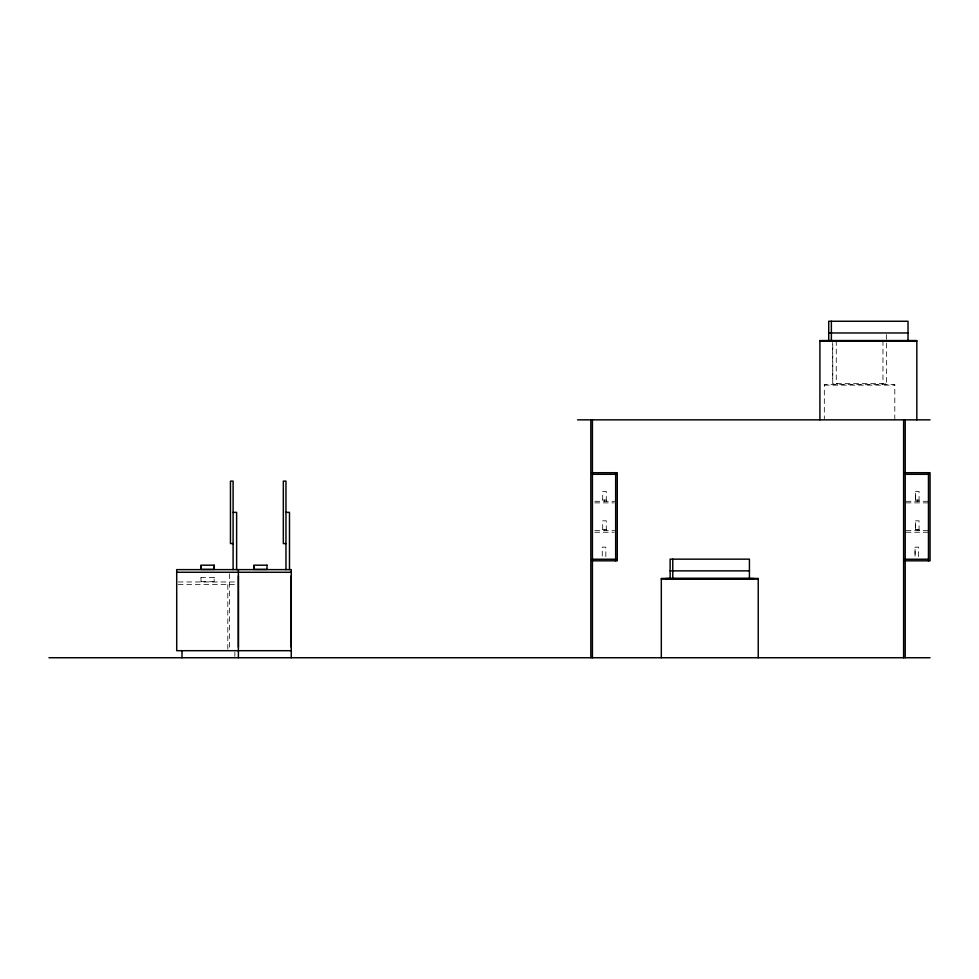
<?xml version="1.0" encoding="UTF-8"?>
<svg xmlns="http://www.w3.org/2000/svg" width="979" height="979" viewBox="0 0 979 979"><rect width="100%" height="100%" fill="white"/><g stroke="black" fill="none" stroke-linecap="round" stroke-linejoin="round"><path stroke-width="0.73" stroke-dasharray="4.89 3.67" d="M832.75 378.628L832.664 342.528M824.318 385.139L894.806 385.139M915.487 493.159L915.573 498.335M602.697 500.061L606.27 500.061M915.487 500.061L919.061 500.061M594.791 501.297L615.669 501.297M906.089 501.297L928.459 501.297M594.791 502.876L614.176 502.876M906.089 502.876L928.459 502.876M915.487 522.541L915.573 527.705M602.697 529.431L606.27 529.431M915.487 529.431L919.061 529.431M594.791 530.667L615.669 530.667M906.089 530.667L928.459 530.667M594.791 532.246L614.176 532.246M906.089 532.246L928.459 532.246M915.047 549.329L915.132 555.839M200.94 577.83L201.05 581.355M214.156 579.127L214.156 580.596M178.215 581.967L238.386 581.967M178.215 584.61L236.881 584.61M919.061 501.285L919.061 491.446L915.487 491.446L915.487 501.285M919.061 530.667L919.061 520.816L915.487 520.816L915.487 530.667M918.62 556.647L918.62 547.151L915.047 547.151L915.047 556.647M917.36 500.061L917.36 501.285M917.36 529.431L917.36 530.667M917.188 500.061L917.188 501.285M917.188 529.431L917.188 530.667M894.806 419.844L894.806 384.6L824.318 384.6L824.318 419.844M886.46 334.561L886.46 383.633L832.75 383.633L832.75 341.989M885.383 383.633L885.383 384.698M882.96 340.606L882.96 383.633M882.018 383.633L882.018 384.698M837.106 383.633L837.106 384.698M836.262 340.606L836.262 383.633M833.741 383.633L833.741 384.698M606.27 501.285L606.27 491.446L602.697 491.446L602.697 501.285M606.27 530.667L606.27 520.816L602.697 520.816L602.697 530.667M605.83 556.647L605.83 547.151L602.256 547.151L602.256 556.647M604.569 500.061L604.569 501.285M604.569 529.431L604.569 530.667M604.398 500.061L604.398 501.285M604.398 529.431L604.398 530.667M234.862 652.112L234.862 656.334M229.575 573.792L229.575 649.187M227.813 584.61L227.813 649.199M214.156 577.524L201.05 577.524L201.05 581.71L214.156 581.71L214.156 577.524"/><path stroke-width="1.47" d="M828.723 332.97L908.022 332.97M819.912 341.084L916.833 341.084M577.61 419.844L930.05 419.844M592.417 472.71L617.259 472.71L617.259 560.82L592.417 560.82M905.208 472.71L930.05 472.71L930.05 560.82L905.208 560.82M592.417 474.301L615.669 474.301M905.208 474.301L928.459 474.301M233.1 512.36L236.624 512.36L236.624 569.631M285.966 512.36L289.49 512.36L289.49 569.631M233.1 543.59L230.457 543.59L230.457 481.13L233.1 481.13L233.1 569.631M285.966 543.59L283.323 543.59L283.323 481.13L285.966 481.13L285.966 569.631M592.417 559.242L615.669 559.242M905.208 559.242L928.459 559.242M200.94 565.495L201.05 569.019M253.916 565.495L253.916 569.019M214.156 566.792L214.156 568.261M670.125 570.867L749.424 570.867M176.709 572.274L291.252 572.274M238.386 575.799L238.386 647.168M291.252 575.799L291.252 647.168M665.72 578.54L753.83 578.54M661.314 578.981L758.236 578.981M291.252 650.692L176.709 650.692L176.709 569.631L291.252 569.631L291.252 657.741M48.95 657.741L930.05 657.741M928.459 472.71L928.459 560.82M916.833 419.844L916.833 340.545L819.912 340.545L819.912 419.844M908.022 340.643L908.022 321.259L828.723 321.259L828.723 340.643M905.208 419.844L905.208 657.741M903.617 419.844L903.617 657.741M831.367 321.259L831.367 340.643M758.236 657.741L758.236 578.442L661.314 578.442L661.314 657.741M749.424 578.54L749.424 559.156L670.125 559.156L670.125 578.54M672.769 559.156L672.769 578.54M615.669 472.71L615.669 560.82M592.417 419.844L592.417 657.741M590.827 419.844L590.827 657.741M238.386 569.631L238.386 657.741M181.996 650.692L181.996 657.741M214.156 565.189L201.05 565.189L201.05 569.374L214.156 569.374L214.156 565.189M267.022 565.189L253.916 565.189L253.916 569.374L267.022 569.374L267.022 565.189"/></g></svg>
